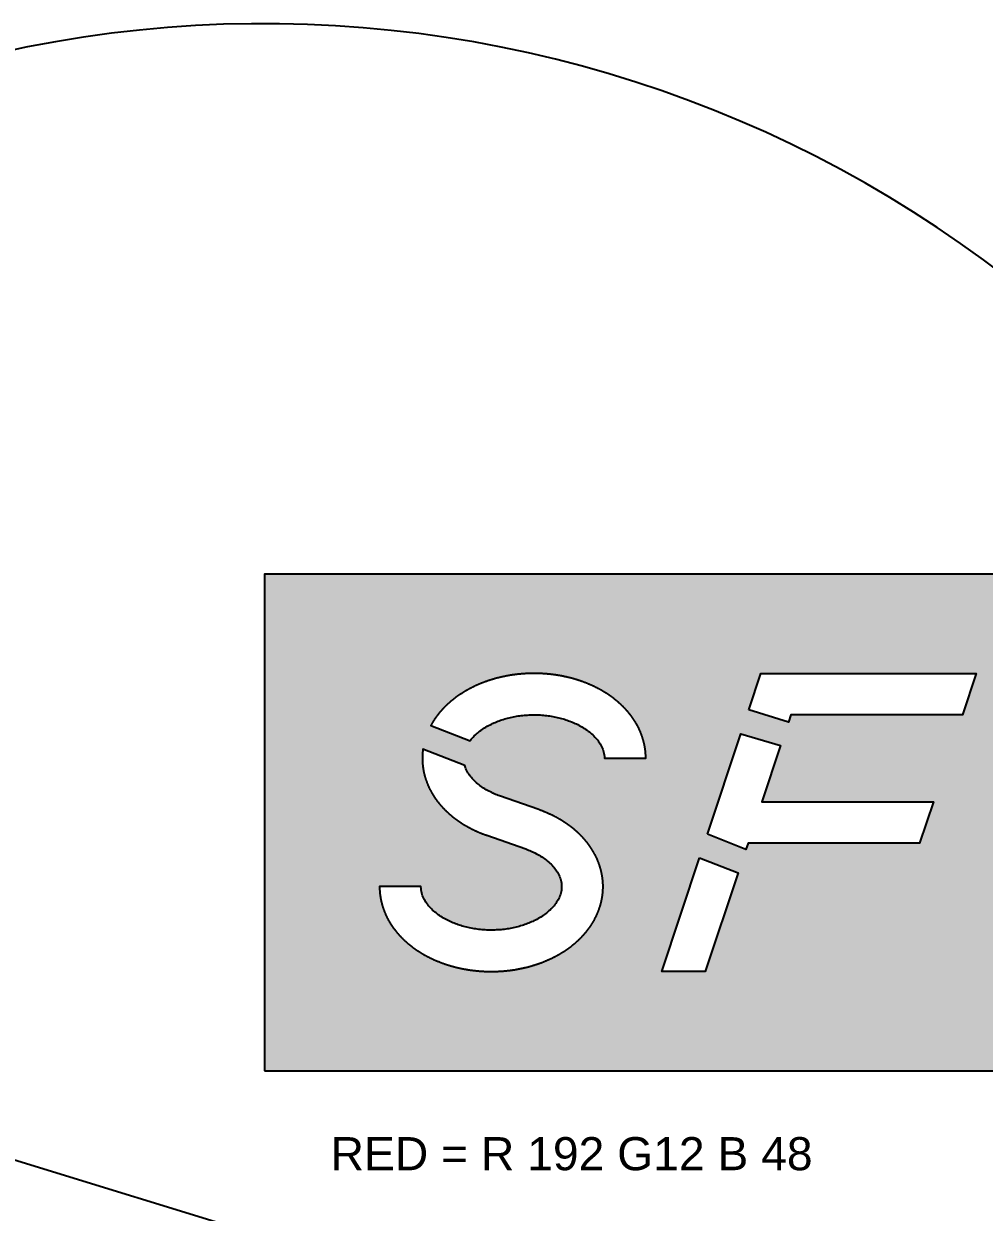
# Model space of a CAD drawing. Extents: x -732 to 2500, y -1000 to 1032.
# Drawn here: x -145 to 435, y 315 to 1032 of the extents above; entities that cross this region are included whole.
import ezdxf

# ---------------------------------------------------------------- set-up
doc = ezdxf.new("R2010")
doc.units = 0
doc.header["$MEASUREMENT"] = 0
doc.layers.add('Text 5', color=242, linetype='Continuous')
doc.layers.add('Text 5 Guide', color=254, linetype='Continuous')
doc.styles.get("Standard").update_dxf_attribs({"font": 'arial.ttf'})

msp = doc.modelspace()

# ---------------------------------------------------------------- hatches: boundary and pattern name
at = {"layer": 'Text 5'}
h = msp.add_hatch(color=256, dxfattribs=at)
h.dxf.hatch_style = 1
h.paths.add_polyline_path([(700, 700), (0, 700), (0, 400), (700, 400)])
h.paths.add_polyline_path([(621.67, 615), (559.84, 615), (535.92, 543.24), (512.02, 550.58), (533.49, 615), (471.67, 615), (480, 640), (630, 640)], flags=16)
h.paths.add_polyline_path([(531.18, 529.01), (508.18, 460), (481.82, 460), (507.27, 536.35)], flags=16)
h.paths.add_polyline_path([(421.67, 615), (318.02, 615), (316.56, 610.62), (292.65, 617.96), (300, 640), (430, 640)], flags=16)
h.paths.add_polyline_path([(404.17, 562.5), (395.83, 537.5), (292.19, 537.5), (290.94, 533.76), (267.64, 542.91), (287.85, 603.56), (311.81, 596.38), (300.52, 562.5)], flags=16)
h.paths.add_polyline_path([(286.2, 519.54), (266.35, 460), (240, 460), (262.89, 528.66)], flags=16)
h.paths.add_polyline_path([(205.44, 588.75), (205.37, 590.02), (205.27, 590.89), (205.11, 591.77), (204.92, 592.62), (204.68, 593.43), (204.4, 594.24), (204.07, 595.06), (203.69, 595.89), (203.28, 596.68), (202.85, 597.42), (202.38, 598.17), (201.87, 598.92), (201.34, 599.63), (200.82, 600.29), (200.25, 600.94), (199.66, 601.6), (199.03, 602.25), (198.36, 602.89), (197.66, 603.53), (196.98, 604.12), (196.32, 604.65), (195.64, 605.18), (194.93, 605.7), (194.2, 606.22), (193.45, 606.72), (192.67, 607.21), (191.87, 607.7), (191.05, 608.17), (190.2, 608.63), (189.34, 609.08), (188.52, 609.48), (187.77, 609.84), (187, 610.18), (186.22, 610.52), (185.43, 610.84), (184.62, 611.16), (183.81, 611.46), (182.98, 611.75), (182.14, 612.04), (181.29, 612.31), (180.43, 612.56), (179.56, 612.81), (178.68, 613.04), (177.79, 613.26), (176.89, 613.47), (175.99, 613.67), (175.07, 613.85), (174.16, 614.02), (173.23, 614.18), (172.3, 614.32), (171.37, 614.45), (170.43, 614.57), (169.48, 614.67), (168.53, 614.76), (167.58, 614.83), (166.63, 614.9), (165.67, 614.94), (164.71, 614.98), (163.76, 615), (162.8, 615), (161.84, 614.99), (160.88, 614.97), (159.92, 614.93), (158.97, 614.88), (158.01, 614.82), (157.06, 614.74), (156.12, 614.65), (155.17, 614.54), (154.23, 614.42), (153.3, 614.29), (152.37, 614.14), (151.45, 613.98), (150.53, 613.81), (149.62, 613.62), (148.72, 613.42), (147.82, 613.21), (146.94, 612.99), (146.06, 612.75), (145.19, 612.5), (144.33, 612.24), (143.49, 611.97), (142.65, 611.68), (141.82, 611.39), (141.01, 611.08), (140.21, 610.76), (139.42, 610.44), (138.64, 610.1), (137.88, 609.75), (137.13, 609.39), (136.32, 608.99), (135.45, 608.54), (134.61, 608.07), (133.79, 607.6), (133, 607.11), (132.23, 606.62), (131.48, 606.11), (130.75, 605.59), (130.05, 605.07), (129.37, 604.54), (128.72, 604), (128.1, 603.46), (127.45, 602.87), (126.78, 602.22), (126.15, 601.57), (125.56, 600.92), (125, 600.26), (124.48, 599.61), (124.22, 599.26), (100.55, 608.56), (101.28, 609.84), (102.02, 611.06), (102.79, 612.25), (103.6, 613.42), (104.45, 614.58), (105.33, 615.7), (106.24, 616.81), (107.19, 617.89), (108.17, 618.94), (109.18, 619.98), (110.22, 620.99), (111.29, 621.97), (112.39, 622.93), (113.51, 623.87), (114.66, 624.78), (115.84, 625.66), (117.04, 626.52), (118.26, 627.36), (119.51, 628.16), (120.78, 628.95), (122.07, 629.7), (123.38, 630.43), (124.72, 631.14), (126.07, 631.82), (127.44, 632.47), (128.83, 633.1), (130.23, 633.7), (131.65, 634.27), (133.09, 634.82), (134.54, 635.33), (136.01, 635.83), (137.49, 636.29), (138.98, 636.73), (140.48, 637.14), (142, 637.52), (143.53, 637.88), (145.06, 638.21), (146.6, 638.51), (148.16, 638.79), (149.71, 639.03), (151.28, 639.25), (152.85, 639.44), (154.43, 639.6), (156.01, 639.74), (157.59, 639.85), (159.18, 639.93), (160.76, 639.98), (162.35, 640), (163.94, 640), (165.53, 639.97), (167.12, 639.91), (168.71, 639.82), (170.29, 639.7), (171.87, 639.56), (173.44, 639.39), (175.01, 639.19), (176.57, 638.96), (178.13, 638.71), (179.68, 638.43), (181.22, 638.12), (182.75, 637.78), (184.28, 637.42), (185.79, 637.02), (187.29, 636.6), (188.78, 636.16), (190.25, 635.69), (191.72, 635.19), (193.16, 634.66), (194.6, 634.1), (196.01, 633.52), (197.41, 632.92), (198.8, 632.28), (200.16, 631.62), (201.51, 630.94), (202.84, 630.22), (204.14, 629.49), (205.43, 628.72), (206.69, 627.93), (207.93, 627.12), (209.15, 626.27), (210.34, 625.41), (211.51, 624.51), (212.65, 623.6), (213.77, 622.65), (214.86, 621.69), (215.92, 620.7), (216.95, 619.68), (217.95, 618.64), (218.92, 617.57), (219.86, 616.49), (220.76, 615.38), (221.64, 614.24), (222.47, 613.09), (223.27, 611.91), (224.03, 610.71), (224.76, 609.49), (225.45, 608.25), (226.09, 606.99), (226.7, 605.71), (227.26, 604.41), (227.78, 603.1), (228.25, 601.77), (228.68, 600.43), (229.07, 599.07), (229.41, 597.71), (229.7, 596.33), (229.94, 594.94), (230.13, 593.55), (230.28, 592.15), (230.37, 590.74), (230.44, 588.75)], flags=16)
h.paths.add_polyline_path([(94.56, 511.25), (94.63, 509.98), (94.73, 509.11), (94.89, 508.23), (95.08, 507.38), (95.32, 506.57), (95.6, 505.76), (95.93, 504.94), (96.31, 504.11), (96.72, 503.32), (97.15, 502.58), (97.62, 501.83), (98.13, 501.08), (98.66, 500.37), (99.18, 499.71), (99.75, 499.06), (100.34, 498.4), (100.97, 497.75), (101.64, 497.11), (102.34, 496.47), (103.02, 495.88), (103.68, 495.35), (104.36, 494.82), (105.07, 494.3), (105.8, 493.78), (106.55, 493.28), (107.33, 492.79), (108.13, 492.3), (108.95, 491.83), (109.8, 491.37), (110.66, 490.92), (111.48, 490.52), (112.23, 490.16), (113, 489.82), (113.78, 489.48), (114.57, 489.16), (115.38, 488.84), (116.19, 488.54), (117.02, 488.25), (117.86, 487.96), (118.71, 487.69), (119.57, 487.44), (120.44, 487.19), (121.32, 486.96), (122.21, 486.74), (123.11, 486.53), (124.01, 486.33), (124.93, 486.15), (125.84, 485.98), (126.77, 485.82), (127.7, 485.68), (128.63, 485.55), (129.57, 485.43), (130.52, 485.33), (131.47, 485.24), (132.42, 485.17), (133.37, 485.1), (134.33, 485.06), (135.29, 485.02), (136.24, 485), (137.2, 485), (138.16, 485.01), (139.12, 485.03), (140.08, 485.07), (141.03, 485.12), (141.99, 485.18), (142.94, 485.26), (143.88, 485.35), (144.83, 485.46), (145.77, 485.58), (146.7, 485.71), (147.63, 485.86), (148.55, 486.02), (149.47, 486.19), (150.38, 486.38), (151.28, 486.58), (152.18, 486.79), (153.06, 487.01), (153.94, 487.25), (154.81, 487.5), (155.67, 487.76), (156.51, 488.03), (157.35, 488.32), (158.18, 488.61), (158.99, 488.92), (159.79, 489.24), (160.58, 489.56), (161.36, 489.9), (162.12, 490.25), (162.87, 490.61), (163.68, 491.01), (164.55, 491.46), (165.39, 491.93), (166.21, 492.4), (167, 492.89), (167.77, 493.38), (168.52, 493.89), (169.25, 494.41), (169.95, 494.93), (170.63, 495.46), (171.28, 496), (171.9, 496.54), (172.55, 497.13), (173.22, 497.78), (173.85, 498.43), (174.44, 499.08), (175, 499.74), (175.52, 500.39), (176.05, 501.1), (176.56, 501.85), (177.03, 502.6), (177.46, 503.35), (177.84, 504.09), (178.21, 504.87), (178.54, 505.69), (178.83, 506.5), (179.06, 507.31), (179.27, 508.16), (179.43, 509.04), (179.53, 509.92), (179.58, 510.79), (179.58, 511.66), (179.53, 512.54), (179.43, 513.41), (179.28, 514.3), (179.08, 515.14), (178.84, 515.95), (178.56, 516.76), (178.23, 517.58), (177.84, 518.41), (177.43, 519.2), (177, 519.95), (176.53, 520.7), (176.02, 521.45), (175.49, 522.15), (174.96, 522.81), (174.4, 523.47), (173.8, 524.12), (173.17, 524.77), (172.5, 525.41), (171.8, 526.05), (171.12, 526.64), (170.46, 527.17), (169.78, 527.7), (169.07, 528.22), (168.34, 528.74), (167.58, 529.24), (166.81, 529.74), (166, 530.22), (165.18, 530.69), (164.33, 531.15), (163.47, 531.6), (162.65, 532), (161.9, 532.36), (161.13, 532.7), (160.35, 533.04), (159.56, 533.36), (158.75, 533.67), (157.89, 533.99), (133.64, 542.49), (132.25, 543), (130.82, 543.56), (129.41, 544.15), (128.01, 544.77), (126.64, 545.41), (125.28, 546.07), (123.94, 546.77), (122.61, 547.49), (121.31, 548.23), (120.04, 549.01), (118.78, 549.8), (117.54, 550.63), (116.33, 551.48), (115.15, 552.35), (113.99, 553.25), (112.85, 554.18), (111.74, 555.13), (110.66, 556.1), (109.61, 557.1), (108.59, 558.12), (107.6, 559.17), (106.63, 560.24), (105.71, 561.34), (104.81, 562.45), (103.95, 563.59), (103.12, 564.76), (102.34, 565.94), (101.58, 567.15), (100.87, 568.37), (100.19, 569.62), (99.56, 570.88), (98.97, 572.17), (98.42, 573.47), (97.91, 574.79), (97.45, 576.12), (97.03, 577.47), (96.66, 578.83), (96.34, 580.2), (96.06, 581.58), (95.83, 582.97), (95.65, 584.36), (95.52, 585.76), (95.44, 587.17), (95.41, 588.57), (95.43, 589.98), (95.5, 591.39), (95.62, 592.79), (95.8, 594.31), (121.04, 584.39), (121.44, 583.24), (121.77, 582.42), (122.16, 581.59), (122.57, 580.8), (123, 580.05), (123.47, 579.3), (123.98, 578.55), (124.51, 577.85), (125.04, 577.19), (125.6, 576.53), (126.2, 575.88), (126.83, 575.23), (127.5, 574.59), (128.2, 573.95), (128.88, 573.36), (129.54, 572.83), (130.22, 572.3), (130.93, 571.78), (131.66, 571.26), (132.42, 570.76), (133.19, 570.26), (134, 569.78), (134.82, 569.31), (135.67, 568.85), (136.53, 568.4), (137.35, 568), (138.1, 567.64), (138.87, 567.3), (139.65, 566.96), (140.44, 566.64), (141.25, 566.33), (142.11, 566.01), (166.36, 557.51), (167.75, 557), (169.18, 556.44), (170.59, 555.85), (171.99, 555.23), (173.36, 554.59), (174.72, 553.93), (176.06, 553.23), (177.39, 552.51), (178.69, 551.77), (179.96, 550.99), (181.22, 550.2), (182.46, 549.37), (183.67, 548.52), (184.85, 547.65), (186.01, 546.75), (187.15, 545.82), (188.26, 544.87), (189.34, 543.9), (190.39, 542.9), (191.41, 541.88), (192.4, 540.83), (193.37, 539.76), (194.29, 538.66), (195.19, 537.55), (196.05, 536.41), (196.88, 535.24), (197.66, 534.06), (198.42, 532.85), (199.13, 531.63), (199.81, 530.38), (200.44, 529.12), (201.03, 527.83), (201.58, 526.53), (202.09, 525.21), (202.55, 523.88), (202.97, 522.53), (203.34, 521.17), (203.66, 519.8), (203.94, 518.42), (204.17, 517.03), (204.35, 515.64), (204.48, 514.24), (204.56, 512.83), (204.59, 511.43), (204.57, 510.02), (204.5, 508.61), (204.38, 507.21), (204.22, 505.81), (204, 504.42), (203.74, 503.04), (203.42, 501.67), (203.06, 500.3), (202.66, 498.95), (202.21, 497.62), (201.71, 496.3), (201.17, 494.99), (200.59, 493.7), (199.97, 492.43), (199.3, 491.18), (198.6, 489.95), (197.86, 488.74), (197.08, 487.55), (196.26, 486.38), (195.41, 485.24), (194.52, 484.11), (193.6, 483.01), (192.65, 481.93), (191.66, 480.88), (190.65, 479.85), (189.6, 478.85), (188.53, 477.87), (187.43, 476.91), (186.3, 475.98), (185.15, 475.07), (183.97, 474.19), (182.76, 473.34), (181.53, 472.51), (180.28, 471.7), (179.01, 470.93), (177.71, 470.17), (176.4, 469.45), (175.06, 468.75), (173.7, 468.07), (172.33, 467.42), (170.94, 466.8), (169.53, 466.21), (168.11, 465.64), (166.67, 465.1), (165.21, 464.58), (163.74, 464.09), (162.26, 463.63), (160.77, 463.2), (159.26, 462.79), (157.75, 462.41), (156.22, 462.06), (154.68, 461.74), (153.14, 461.44), (151.59, 461.17), (150.03, 460.93), (148.46, 460.72), (146.89, 460.53), (145.31, 460.37), (143.73, 460.24), (142.15, 460.14), (140.56, 460.06), (138.97, 460.02), (137.38, 460), (135.79, 460.01), (134.2, 460.04), (132.62, 460.11), (131.03, 460.2), (129.45, 460.32), (127.87, 460.47), (126.3, 460.64), (124.73, 460.85), (123.17, 461.08), (121.61, 461.34), (120.06, 461.62), (118.52, 461.94), (116.99, 462.28), (115.47, 462.65), (113.96, 463.04), (112.46, 463.47), (110.98, 463.92), (109.5, 464.4), (108.04, 464.9), (106.6, 465.43), (105.17, 465.99), (103.75, 466.58), (102.35, 467.19), (100.97, 467.82), (99.61, 468.49), (98.27, 469.18), (96.95, 469.9), (95.64, 470.64), (94.36, 471.41), (93.1, 472.2), (91.86, 473.02), (90.65, 473.87), (89.46, 474.74), (88.3, 475.64), (87.16, 476.56), (86.05, 477.51), (84.96, 478.48), (83.91, 479.47), (82.88, 480.49), (81.88, 481.54), (80.92, 482.61), (79.99, 483.7), (79.09, 484.81), (78.22, 485.95), (77.39, 487.11), (76.6, 488.29), (75.84, 489.49), (75.12, 490.72), (74.44, 491.96), (73.8, 493.23), (73.21, 494.51), (72.65, 495.81), (72.14, 497.12), (71.67, 498.45), (71.25, 499.8), (70.87, 501.15), (70.54, 502.52), (70.26, 503.9), (70.03, 505.29), (69.84, 506.69), (69.7, 508.09), (69.62, 509.49), (69.57, 511.25)], flags=16)

# ---------------------------------------------------------------- linework, layer by layer
for points in [[(0, 400), (700, 400), (700, 700), (0, 700)], [(207.41, 627.46), (207.21, 627.59), (207, 627.73), (206.79, 627.86), (206.58, 628), (206.37, 628.13), (206.16, 628.26), (205.95, 628.39), (205.74, 628.52), (205.53, 628.65), (205.32, 628.78), (205.1, 628.91), (204.89, 629.04), (204.68, 629.17), (204.46, 629.29), (204.25, 629.42), (204.03, 629.55), (203.81, 629.67), (203.6, 629.79), (203.38, 629.92), (203.16, 630.04), (202.94, 630.16), (202.72, 630.28), (202.5, 630.4), (202.28, 630.52), (202.06, 630.64), (201.84, 630.76), (201.62, 630.88), (201.39, 630.99), (201.17, 631.11), (200.95, 631.22), (200.72, 631.34), (200.5, 631.45), (200.27, 631.56), (200.05, 631.68), (199.82, 631.79), (199.59, 631.9), (199.36, 632.01), (199.14, 632.12), (198.91, 632.23), (198.68, 632.33), (198.45, 632.44), (198.22, 632.55), (197.99, 632.65), (197.76, 632.76), (197.53, 632.86), (197.29, 632.97), (197.06, 633.07), (196.83, 633.17), (196.6, 633.27), (196.36, 633.37), (196.13, 633.47), (195.89, 633.57), (195.66, 633.67), (195.42, 633.77), (195.19, 633.86), (194.95, 633.96), (194.71, 634.05), (194.47, 634.15), (194.24, 634.24), (194, 634.34), (193.76, 634.43), (193.52, 634.52), (193.28, 634.61), (193.04, 634.7), (192.8, 634.79), (192.56, 634.88), (192.32, 634.97), (192.08, 635.05), (191.83, 635.14), (191.59, 635.23), (191.35, 635.31), (191.11, 635.39), (190.86, 635.48), (190.62, 635.56), (190.37, 635.64), (190.13, 635.72), (189.88, 635.8), (189.64, 635.88), (189.39, 635.96), (189.15, 636.04), (188.9, 636.12), (188.65, 636.19), (188.4, 636.27), (188.16, 636.34), (187.91, 636.42), (187.66, 636.49), (187.41, 636.57), (187.16, 636.64), (186.91, 636.71), (186.66, 636.78), (186.41, 636.85), (186.16, 636.92), (185.91, 636.99), (185.66, 637.05), (185.41, 637.12), (185.16, 637.19), (184.91, 637.25), (184.65, 637.32), (184.4, 637.38), (184.15, 637.44), (183.9, 637.51), (183.64, 637.57), (183.39, 637.63), (183.13, 637.69), (182.88, 637.75), (182.63, 637.81), (182.37, 637.86), (182.12, 637.92), (181.86, 637.98), (181.6, 638.03), (181.35, 638.09), (181.09, 638.14), (180.84, 638.19), (180.58, 638.25), (180.32, 638.3), (180.07, 638.35), (179.81, 638.4), (179.55, 638.45), (179.29, 638.5), (179.04, 638.54), (178.78, 638.59), (178.52, 638.64), (178.26, 638.68), (178, 638.73), (177.74, 638.77), (177.48, 638.81), (177.22, 638.86), (176.96, 638.9), (176.7, 638.94), (176.44, 638.98), (176.18, 639.02), (175.92, 639.06), (175.66, 639.09), (175.4, 639.13), (175.14, 639.17), (174.88, 639.2), (174.62, 639.24), (174.36, 639.27), (174.1, 639.3), (173.83, 639.34), (173.57, 639.37), (173.31, 639.4), (173.05, 639.43), (172.79, 639.46), (172.52, 639.49), (172.26, 639.52), (172, 639.54), (171.74, 639.57), (171.47, 639.59), (171.21, 639.62), (170.95, 639.64), (170.68, 639.67), (170.42, 639.69), (170.16, 639.71), (169.89, 639.73), (169.63, 639.75), (169.36, 639.77), (169.1, 639.79), (168.84, 639.81), (168.57, 639.82), (168.31, 639.84), (168.04, 639.85), (167.78, 639.87), (167.52, 639.88), (167.25, 639.9), (166.99, 639.91), (166.72, 639.92), (166.46, 639.93), (166.19, 639.94), (165.93, 639.95), (165.66, 639.96), (165.4, 639.97), (165.13, 639.97), (164.87, 639.98), (164.61, 639.98), (164.34, 639.99), (164.08, 639.99), (163.81, 640), (163.55, 640), (163.28, 640), (163.02, 640), (162.75, 640), (162.49, 640), (162.22, 640), (161.96, 639.99), (161.69, 639.99), (161.43, 639.99), (161.16, 639.98), (160.9, 639.98), (160.63, 639.97), (160.37, 639.96), (160.1, 639.96), (159.84, 639.95), (159.57, 639.94), (159.31, 639.93), (159.04, 639.92), (158.78, 639.9), (158.52, 639.89), (158.25, 639.88), (157.99, 639.87), (157.72, 639.85), (157.46, 639.83), (157.19, 639.82), (156.93, 639.8), (156.67, 639.78), (156.4, 639.76), (156.14, 639.75), (155.88, 639.73), (155.61, 639.7), (155.35, 639.68), (155.09, 639.66), (154.82, 639.64), (154.56, 639.61), (154.3, 639.59), (154.03, 639.56), (153.77, 639.54), (153.51, 639.51), (153.24, 639.48), (152.98, 639.45), (152.72, 639.42), (152.46, 639.39), (152.2, 639.36), (151.93, 639.33), (151.67, 639.3), (151.41, 639.26), (151.15, 639.23), (150.89, 639.19), (150.63, 639.16), (150.37, 639.12), (150.11, 639.09), (149.85, 639.05), (149.58, 639.01), (149.32, 638.97), (149.06, 638.93), (148.8, 638.89), (148.55, 638.85), (148.29, 638.8), (148.03, 638.76), (147.77, 638.72), (147.51, 638.67), (147.25, 638.63), (146.99, 638.58), (146.73, 638.53), (146.48, 638.48), (146.22, 638.44), (145.96, 638.39), (145.7, 638.34), (145.45, 638.28), (145.19, 638.23), (144.93, 638.18), (144.68, 638.13), (144.42, 638.07), (144.17, 638.02), (143.91, 637.96), (143.65, 637.91), (143.4, 637.85), (143.14, 637.79), (142.89, 637.73), (142.64, 637.67), (142.38, 637.61), (142.13, 637.55), (141.87, 637.49), (141.62, 637.43), (141.37, 637.36), (141.12, 637.3), (140.86, 637.24), (140.61, 637.17), (140.36, 637.1), (140.11, 637.04), (139.86, 636.97), (139.61, 636.9), (139.36, 636.83), (139.11, 636.76), (138.86, 636.69), (138.61, 636.62), (138.36, 636.55), (138.11, 636.47), (137.86, 636.4), (137.61, 636.33), (137.37, 636.25), (137.12, 636.17), (136.87, 636.1), (136.63, 636.02), (136.38, 635.94), (136.13, 635.86), (135.89, 635.78), (135.64, 635.7), (135.4, 635.62), (135.15, 635.54), (134.91, 635.46), (134.67, 635.37), (134.42, 635.29), (134.18, 635.2), (133.94, 635.12), (133.7, 635.03), (133.46, 634.94), (133.21, 634.86), (132.97, 634.77), (132.73, 634.68), (132.49, 634.59), (132.25, 634.5), (132.01, 634.41), (131.78, 634.31), (131.54, 634.22), (131.3, 634.13), (131.06, 634.03), (130.83, 633.94), (130.59, 633.84), (130.35, 633.74), (130.12, 633.64), (129.88, 633.55), (129.65, 633.45), (129.41, 633.35), (129.18, 633.25), (128.95, 633.15), (128.71, 633.04), (128.48, 632.94), (128.25, 632.84), (128.02, 632.73), (127.79, 632.63), (127.56, 632.52), (127.33, 632.41), (127.1, 632.31), (126.87, 632.2), (126.64, 632.09), (126.41, 631.98), (126.18, 631.87), (125.96, 631.76), (125.73, 631.65), (125.51, 631.54), (125.28, 631.42), (125.06, 631.31), (124.83, 631.19), (124.61, 631.08), (124.38, 630.96), (124.16, 630.85), (123.94, 630.73), (123.72, 630.61), (123.5, 630.49), (123.28, 630.37), (123.06, 630.25), (122.84, 630.13), (122.62, 630.01), (122.4, 629.89), (122.18, 629.76), (121.97, 629.64), (121.75, 629.51), (121.53, 629.39), (121.32, 629.26), (121.1, 629.14), (120.89, 629.01), (120.68, 628.88), (120.46, 628.75), (120.25, 628.62), (120.04, 628.49), (119.83, 628.36), (119.62, 628.23), (119.41, 628.1), (119.2, 627.96), (118.99, 627.83), (118.78, 627.69), (118.57, 627.56), (118.37, 627.42), (118.16, 627.28), (117.96, 627.15), (117.75, 627.01), (117.55, 626.87), (117.34, 626.73), (117.14, 626.59), (116.94, 626.45), (116.74, 626.31), (116.54, 626.16), (116.34, 626.02), (116.14, 625.88), (115.94, 625.73), (115.74, 625.59), (115.54, 625.44), (115.35, 625.29), (115.15, 625.15), (114.96, 625), (114.76, 624.85), (114.57, 624.7), (114.37, 624.55), (114.18, 624.4), (113.99, 624.25), (113.8, 624.09), (113.61, 623.94), (113.42, 623.79), (113.23, 623.63), (113.04, 623.48), (112.86, 623.32), (112.67, 623.17), (112.48, 623.01), (112.3, 622.85), (112.11, 622.69), (111.93, 622.53), (111.75, 622.37), (111.57, 622.21), (111.38, 622.05), (111.2, 621.89), (111.02, 621.73), (110.84, 621.56), (110.67, 621.4), (110.49, 621.23), (110.31, 621.07), (110.14, 620.9), (109.96, 620.73), (109.79, 620.57), (109.61, 620.4), (109.44, 620.23), (109.27, 620.06), (109.1, 619.89), (108.93, 619.72), (108.76, 619.55), (108.59, 619.38), (108.43, 619.2), (108.26, 619.03), (108.09, 618.86), (107.93, 618.68), (107.76, 618.51), (107.6, 618.33), (107.44, 618.15), (107.28, 617.97), (107.12, 617.8), (106.96, 617.62), (106.8, 617.44), (106.64, 617.26), (106.48, 617.08), (106.33, 616.9), (106.17, 616.71), (106.02, 616.53), (105.86, 616.35), (105.71, 616.16), (105.56, 615.98), (105.41, 615.79), (105.26, 615.61), (105.11, 615.42), (104.96, 615.23), (104.82, 615.05), (104.67, 614.86), (104.53, 614.67), (104.38, 614.48), (104.24, 614.29), (104.1, 614.1), (103.96, 613.91), (103.82, 613.71), (103.68, 613.52), (103.54, 613.33), (103.4, 613.13), (103.27, 612.94), (103.13, 612.74), (103, 612.55), (102.86, 612.35), (102.73, 612.15), (102.6, 611.95), (102.47, 611.76), (102.34, 611.56), (102.21, 611.36), (102.09, 611.16), (101.96, 610.96), (101.84, 610.76), (101.71, 610.55), (101.59, 610.35), (101.47, 610.15), (101.35, 609.95), (101.23, 609.74), (101.11, 609.54), (100.99, 609.33), (100.87, 609.13), (100.76, 608.92), (100.65, 608.71), (100.56, 608.55), (124.22, 599.26), (124.48, 599.61), (125, 600.26), (125.56, 600.92), (126.15, 601.57), (126.78, 602.22), (127.45, 602.87), (128.1, 603.46), (128.72, 604), (129.37, 604.54), (130.05, 605.07), (130.75, 605.59), (131.48, 606.11), (132.23, 606.62), (133, 607.11), (133.79, 607.6), (134.61, 608.07), (135.45, 608.54), (136.32, 608.99), (137.13, 609.39), (137.88, 609.75), (138.64, 610.1), (139.42, 610.44), (140.21, 610.76), (141.01, 611.08), (141.82, 611.39), (142.65, 611.68), (143.49, 611.97), (144.33, 612.24), (145.19, 612.5), (146.06, 612.75), (146.94, 612.99), (147.82, 613.21), (148.72, 613.42), (149.62, 613.62), (150.53, 613.81), (151.45, 613.98), (152.37, 614.14), (153.3, 614.29), (154.23, 614.42), (155.17, 614.54), (156.12, 614.65), (157.06, 614.74), (158.01, 614.82), (158.97, 614.88), (159.92, 614.93), (160.88, 614.97), (161.84, 614.99), (162.8, 615), (163.76, 615), (164.71, 614.98), (165.67, 614.94), (166.63, 614.9), (167.58, 614.83), (168.53, 614.76), (169.48, 614.67), (170.43, 614.57), (171.37, 614.45), (172.3, 614.32), (173.23, 614.18), (174.16, 614.02), (175.07, 613.85), (175.99, 613.67), (176.89, 613.47), (177.79, 613.26), (178.68, 613.04), (179.56, 612.81), (180.43, 612.56), (181.29, 612.31), (182.14, 612.04), (182.98, 611.75), (183.81, 611.46), (184.62, 611.16), (185.43, 610.84), (186.22, 610.52), (187, 610.18), (187.77, 609.84), (188.52, 609.48), (189.34, 609.08), (190.2, 608.63), (191.05, 608.17), (191.87, 607.7), (192.67, 607.21), (193.45, 606.72), (194.2, 606.22), (194.93, 605.7), (195.64, 605.18), (196.32, 604.65), (196.98, 604.12), (197.66, 603.53), (198.36, 602.89), (199.03, 602.25), (199.66, 601.6), (200.25, 600.94), (200.82, 600.29), (201.34, 599.63), (201.87, 598.92), (202.38, 598.17), (202.85, 597.42), (203.28, 596.68), (203.69, 595.89), (204.07, 595.06), (204.4, 594.24), (204.68, 593.43), (204.92, 592.62), (205.11, 591.77), (205.27, 590.89), (205.37, 590.02), (205.44, 588.75), (230.42, 588.75), (230.42, 588.98), (230.41, 589.22), (230.41, 589.45), (230.41, 589.69), (230.4, 589.92), (230.39, 590.16), (230.38, 590.39), (230.37, 590.63), (230.36, 590.86), (230.35, 591.09), (230.33, 591.33), (230.32, 591.56), (230.3, 591.8), (230.28, 592.03), (230.26, 592.26), (230.24, 592.5), (230.22, 592.73), (230.19, 592.96), (230.17, 593.2), (230.14, 593.43), (230.11, 593.66), (230.08, 593.9), (230.05, 594.13), (230.02, 594.36), (229.99, 594.59), (229.95, 594.82), (229.91, 595.06), (229.88, 595.29), (229.84, 595.52), (229.8, 595.75), (229.76, 595.98), (229.71, 596.21), (229.67, 596.44), (229.62, 596.67), (229.58, 596.9), (229.53, 597.13), (229.48, 597.36), (229.43, 597.59), (229.37, 597.82), (229.32, 598.05), (229.27, 598.28), (229.21, 598.5), (229.15, 598.73), (229.09, 598.96), (229.03, 599.19), (228.97, 599.41), (228.91, 599.64), (228.84, 599.86), (228.78, 600.09), (228.71, 600.32), (228.64, 600.54), (228.58, 600.77), (228.5, 600.99), (228.43, 601.21), (228.36, 601.44), (228.29, 601.66), (228.21, 601.88), (228.13, 602.1), (228.06, 602.33), (227.98, 602.55), (227.9, 602.77), (227.81, 602.99), (227.73, 603.21), (227.65, 603.43), (227.56, 603.65), (227.48, 603.87), (227.39, 604.08), (227.3, 604.3), (227.21, 604.52), (227.12, 604.74), (227.02, 604.95), (226.93, 605.17), (226.84, 605.38), (226.74, 605.6), (226.64, 605.81), (226.54, 606.03), (226.44, 606.24), (226.34, 606.45), (226.24, 606.67), (226.14, 606.88), (226.03, 607.09), (225.93, 607.3), (225.82, 607.51), (225.71, 607.72), (225.61, 607.93), (225.5, 608.14), (225.38, 608.35), (225.27, 608.56), (225.16, 608.76), (225.04, 608.97), (224.93, 609.18), (224.81, 609.38), (224.7, 609.59), (224.58, 609.79), (224.46, 610), (224.34, 610.2), (224.21, 610.4), (224.09, 610.61), (223.97, 610.81), (223.84, 611.01), (223.72, 611.21), (223.59, 611.41), (223.46, 611.61), (223.33, 611.81), (223.2, 612), (223.07, 612.2), (222.94, 612.4), (222.8, 612.6), (222.67, 612.79), (222.53, 612.99), (222.4, 613.18), (222.26, 613.37), (222.12, 613.57), (221.98, 613.76), (221.84, 613.95), (221.7, 614.14), (221.56, 614.34), (221.42, 614.53), (221.27, 614.71), (221.13, 614.9), (220.98, 615.09), (220.83, 615.28), (220.69, 615.47), (220.54, 615.65), (220.39, 615.84), (220.24, 616.02), (220.08, 616.21), (219.93, 616.39), (219.78, 616.58), (219.62, 616.76), (219.47, 616.94), (219.31, 617.12), (219.15, 617.3), (219, 617.48), (218.84, 617.66), (218.68, 617.84), (218.52, 618.02), (218.35, 618.2), (218.19, 618.37), (218.03, 618.55), (217.86, 618.72), (217.7, 618.9), (217.53, 619.07), (217.37, 619.25), (217.2, 619.42), (217.03, 619.59), (216.86, 619.76), (216.69, 619.93), (216.52, 620.1), (216.35, 620.27), (216.18, 620.44), (216, 620.61), (215.83, 620.78), (215.65, 620.94), (215.48, 621.11), (215.3, 621.27), (215.12, 621.44), (214.94, 621.6), (214.76, 621.77), (214.59, 621.93), (214.4, 622.09), (214.22, 622.25), (214.04, 622.41), (213.86, 622.57), (213.67, 622.73), (213.49, 622.89), (213.3, 623.05), (213.12, 623.2), (212.93, 623.36), (212.74, 623.52), (212.56, 623.67), (212.37, 623.83), (212.18, 623.98), (211.99, 624.13), (211.8, 624.28), (211.6, 624.44), (211.41, 624.59), (211.22, 624.74), (211.02, 624.89), (210.83, 625.04), (210.63, 625.18), (210.44, 625.33), (210.24, 625.48), (210.04, 625.62), (209.84, 625.77), (209.65, 625.91), (209.45, 626.06), (209.25, 626.2), (209.04, 626.34), (208.84, 626.48), (208.64, 626.62), (208.44, 626.77), (208.23, 626.9), (208.03, 627.04), (207.83, 627.18), (207.62, 627.32)], [(292.65, 617.96), (300, 640), (430, 640), (421.67, 615), (318.02, 615), (316.56, 610.62)], [(267.64, 542.91), (287.85, 603.56), (311.81, 596.38), (300.52, 562.5), (404.17, 562.5), (395.83, 537.5), (292.19, 537.5), (290.94, 533.76)], [(142.11, 566.01), (141.25, 566.33), (140.44, 566.64), (139.65, 566.96), (138.87, 567.3), (138.1, 567.64), (137.35, 568), (136.53, 568.4), (135.67, 568.85), (134.82, 569.31), (134, 569.78), (133.19, 570.26), (132.42, 570.76), (131.66, 571.26), (130.93, 571.78), (130.22, 572.3), (129.54, 572.83), (128.88, 573.36), (128.2, 573.95), (127.5, 574.59), (126.83, 575.23), (126.2, 575.88), (125.6, 576.53), (125.04, 577.19), (124.51, 577.85), (123.98, 578.55), (123.47, 579.3), (123, 580.05), (122.57, 580.8), (122.16, 581.59), (121.77, 582.42), (121.44, 583.24), (121.04, 584.39), (95.81, 594.3), (95.81, 594.3), (95.77, 594.07), (95.74, 593.84), (95.71, 593.6), (95.69, 593.37), (95.66, 593.14), (95.63, 592.91), (95.61, 592.67), (95.59, 592.44), (95.57, 592.21), (95.55, 591.97), (95.53, 591.74), (95.51, 591.5), (95.5, 591.27), (95.48, 591.04), (95.47, 590.8), (95.46, 590.57), (95.45, 590.33), (95.44, 590.1), (95.43, 589.86), (95.43, 589.63), (95.42, 589.4), (95.42, 589.16), (95.42, 588.93), (95.42, 588.69), (95.42, 588.46), (95.42, 588.22), (95.42, 587.99), (95.43, 587.75), (95.44, 587.52), (95.44, 587.28), (95.45, 587.05), (95.46, 586.82), (95.48, 586.58), (95.49, 586.35), (95.5, 586.11), (95.52, 585.88), (95.54, 585.65), (95.56, 585.41), (95.58, 585.18), (95.6, 584.95), (95.62, 584.71), (95.65, 584.48), (95.67, 584.25), (95.7, 584.01), (95.73, 583.78), (95.76, 583.55), (95.79, 583.31), (95.82, 583.08), (95.86, 582.85), (95.89, 582.62), (95.93, 582.39), (95.97, 582.15), (96.01, 581.92), (96.05, 581.69), (96.09, 581.46), (96.13, 581.23), (96.18, 581), (96.22, 580.77), (96.27, 580.54), (96.32, 580.31), (96.37, 580.08), (96.42, 579.85), (96.47, 579.62), (96.53, 579.4), (96.58, 579.17), (96.64, 578.94), (96.7, 578.71), (96.76, 578.48), (96.82, 578.26), (96.88, 578.03), (96.94, 577.8), (97.01, 577.58), (97.07, 577.35), (97.14, 577.13), (97.21, 576.9), (97.28, 576.68), (97.35, 576.46), (97.42, 576.23), (97.49, 576.01), (97.57, 575.79), (97.64, 575.56), (97.72, 575.34), (97.8, 575.12), (97.88, 574.9), (97.96, 574.68), (98.04, 574.46), (98.12, 574.24), (98.21, 574.02), (98.29, 573.8), (98.38, 573.58), (98.47, 573.36), (98.56, 573.14), (98.65, 572.93), (98.74, 572.71), (98.83, 572.49), (98.93, 572.28), (99.02, 572.06), (99.12, 571.85), (99.22, 571.63), (99.31, 571.42), (99.41, 571.2), (99.52, 570.99), (99.62, 570.78), (99.72, 570.57), (99.83, 570.36), (99.93, 570.15), (100.04, 569.93), (100.15, 569.72), (100.25, 569.52), (100.37, 569.31), (100.48, 569.1), (100.59, 568.89), (100.7, 568.68), (100.82, 568.48), (100.93, 568.27), (101.05, 568.07), (101.17, 567.86), (101.29, 567.66), (101.41, 567.45), (101.53, 567.25), (101.65, 567.05), (101.77, 566.84), (101.9, 566.64), (102.02, 566.44), (102.15, 566.24), (102.28, 566.04), (102.4, 565.84), (102.53, 565.64), (102.66, 565.45), (102.8, 565.25), (102.93, 565.05), (103.06, 564.86), (103.2, 564.66), (103.33, 564.47), (103.47, 564.27), (103.61, 564.08), (103.75, 563.88), (103.89, 563.69), (104.03, 563.5), (104.17, 563.31), (104.31, 563.12), (104.45, 562.93), (104.6, 562.74), (104.74, 562.55), (104.89, 562.36), (105.04, 562.17), (105.19, 561.99), (105.33, 561.8), (105.48, 561.61), (105.64, 561.43), (105.79, 561.25), (105.94, 561.06), (106.09, 560.88), (106.25, 560.7), (106.4, 560.51), (106.56, 560.33), (106.72, 560.15), (106.88, 559.97), (107.04, 559.79), (107.2, 559.62), (107.36, 559.44), (107.52, 559.26), (107.68, 559.08), (107.85, 558.91), (108.01, 558.73), (108.18, 558.56), (108.34, 558.38), (108.51, 558.21), (108.68, 558.04), (108.84, 557.87), (109.01, 557.7), (109.18, 557.52), (109.36, 557.35), (109.53, 557.19), (109.7, 557.02), (109.87, 556.85), (110.05, 556.68), (110.22, 556.52), (110.4, 556.35), (110.58, 556.18), (110.76, 556.02), (110.93, 555.86), (111.11, 555.69), (111.29, 555.53), (111.47, 555.37), (111.66, 555.21), (111.84, 555.05), (112.02, 554.89), (112.21, 554.73), (112.39, 554.57), (112.58, 554.41), (112.76, 554.26), (112.95, 554.1), (113.14, 553.94), (113.32, 553.79), (113.51, 553.64), (113.7, 553.48), (113.89, 553.33), (114.09, 553.18), (114.28, 553.03), (114.47, 552.88), (114.66, 552.73), (114.86, 552.58), (115.05, 552.43), (115.25, 552.28), (115.44, 552.13), (115.64, 551.99), (115.84, 551.84), (116.04, 551.7), (116.24, 551.55), (116.44, 551.41), (116.64, 551.26), (116.84, 551.12), (117.04, 550.98), (117.24, 550.84), (117.45, 550.7), (117.65, 550.56), (117.85, 550.42), (118.06, 550.28), (118.26, 550.15), (118.47, 550.01), (118.68, 549.87), (118.89, 549.74), (119.09, 549.61), (119.3, 549.47), (119.51, 549.34), (119.72, 549.21), (119.93, 549.07), (120.14, 548.94), (120.36, 548.81), (120.57, 548.68), (120.78, 548.56), (121, 548.43), (121.21, 548.3), (121.43, 548.17), (121.64, 548.05), (121.86, 547.92), (122.07, 547.8), (122.29, 547.68), (122.51, 547.55), (122.73, 547.43), (122.95, 547.31), (123.17, 547.19), (123.39, 547.07), (123.61, 546.95), (123.83, 546.83), (124.05, 546.71), (124.27, 546.6), (124.5, 546.48), (124.72, 546.36), (124.94, 546.25), (125.17, 546.13), (125.39, 546.02), (125.62, 545.91), (125.84, 545.8), (126.07, 545.68), (126.3, 545.57), (126.53, 545.46), (126.75, 545.36), (126.98, 545.25), (127.21, 545.14), (127.44, 545.03), (127.67, 544.93), (127.9, 544.82), (128.13, 544.72), (128.36, 544.61), (128.6, 544.51), (128.83, 544.41), (129.06, 544.3), (129.3, 544.2), (129.53, 544.1), (129.76, 544), (130, 543.9), (130.23, 543.81), (130.47, 543.71), (130.71, 543.61), (130.94, 543.52), (131.18, 543.42), (131.42, 543.33), (131.66, 543.23), (131.89, 543.14), (132.13, 543.05), (132.37, 542.96), (132.61, 542.87), (132.85, 542.78), (133.09, 542.69), (133.33, 542.6), (133.58, 542.51), (133.82, 542.43), (134.06, 542.34), (134.3, 542.25), (157.89, 533.99), (158.75, 533.67), (159.56, 533.36), (160.35, 533.04), (161.13, 532.7), (161.9, 532.36), (162.65, 532), (163.47, 531.6), (164.33, 531.15), (165.18, 530.69), (166, 530.22), (166.81, 529.74), (167.58, 529.24), (168.34, 528.74), (169.07, 528.22), (169.78, 527.7), (170.46, 527.17), (171.12, 526.64), (171.8, 526.05), (172.5, 525.41), (173.17, 524.77), (173.8, 524.12), (174.4, 523.47), (174.96, 522.81), (175.49, 522.15), (176.02, 521.45), (176.53, 520.7), (177, 519.95), (177.43, 519.2), (177.84, 518.41), (178.23, 517.58), (178.56, 516.76), (178.84, 515.95), (179.08, 515.14), (179.28, 514.3), (179.43, 513.41), (179.53, 512.54), (179.58, 511.66), (179.58, 510.79), (179.53, 509.92), (179.43, 509.04), (179.27, 508.16), (179.06, 507.31), (178.83, 506.5), (178.54, 505.69), (178.21, 504.87), (177.84, 504.09), (177.46, 503.35), (177.03, 502.6), (176.56, 501.85), (176.05, 501.1), (175.52, 500.39), (175, 499.74), (174.44, 499.08), (173.85, 498.43), (173.22, 497.78), (172.55, 497.13), (171.9, 496.54), (171.28, 496), (170.63, 495.46), (169.95, 494.93), (169.25, 494.41), (168.52, 493.89), (167.77, 493.38), (167, 492.89), (166.21, 492.4), (165.39, 491.93), (164.55, 491.46), (163.68, 491.01), (162.87, 490.61), (162.12, 490.25), (161.36, 489.9), (160.58, 489.56), (159.79, 489.24), (158.99, 488.92), (158.18, 488.61), (157.35, 488.32), (156.51, 488.03), (155.67, 487.76), (154.81, 487.5), (153.94, 487.25), (153.06, 487.01), (152.18, 486.79), (151.28, 486.58), (150.38, 486.38), (149.47, 486.19), (148.55, 486.02), (147.63, 485.86), (146.7, 485.71), (145.77, 485.58), (144.83, 485.46), (143.88, 485.35), (142.94, 485.26), (141.99, 485.18), (141.03, 485.12), (140.08, 485.07), (139.12, 485.03), (138.16, 485.01), (137.2, 485), (136.24, 485), (135.29, 485.02), (134.33, 485.06), (133.37, 485.1), (132.42, 485.17), (131.47, 485.24), (130.52, 485.33), (129.57, 485.43), (128.63, 485.55), (127.7, 485.68), (126.77, 485.82), (125.84, 485.98), (124.93, 486.15), (124.01, 486.33), (123.11, 486.53), (122.21, 486.74), (121.32, 486.96), (120.44, 487.19), (119.57, 487.44), (118.71, 487.69), (117.86, 487.96), (117.02, 488.25), (116.19, 488.54), (115.38, 488.84), (114.57, 489.16), (113.78, 489.48), (113, 489.82), (112.23, 490.16), (111.48, 490.52), (110.66, 490.92), (109.8, 491.37), (108.95, 491.83), (108.13, 492.3), (107.33, 492.79), (106.55, 493.28), (105.8, 493.78), (105.07, 494.3), (104.36, 494.82), (103.68, 495.35), (103.02, 495.88), (102.34, 496.47), (101.64, 497.11), (100.97, 497.75), (100.34, 498.4), (99.75, 499.06), (99.18, 499.71), (98.66, 500.37), (98.13, 501.08), (97.62, 501.83), (97.15, 502.58), (96.72, 503.32), (96.31, 504.11), (95.93, 504.94), (95.6, 505.76), (95.32, 506.57), (95.08, 507.38), (94.89, 508.23), (94.73, 509.11), (94.63, 509.98), (94.56, 511.25), (69.58, 511.25), (69.58, 511.02), (69.59, 510.78), (69.59, 510.55), (69.59, 510.31), (69.6, 510.08), (69.61, 509.84), (69.62, 509.61), (69.63, 509.37), (69.64, 509.14), (69.65, 508.91), (69.67, 508.67), (69.68, 508.44), (69.7, 508.2), (69.72, 507.97), (69.74, 507.74), (69.76, 507.5), (69.78, 507.27), (69.81, 507.04), (69.83, 506.8), (69.86, 506.57), (69.89, 506.34), (69.92, 506.1), (69.95, 505.87), (69.98, 505.64), (70.01, 505.41), (70.05, 505.18), (70.09, 504.94), (70.12, 504.71), (70.16, 504.48), (70.2, 504.25), (70.24, 504.02), (70.29, 503.79), (70.33, 503.56), (70.38, 503.33), (70.42, 503.1), (70.47, 502.87), (70.52, 502.64), (70.57, 502.41), (70.63, 502.18), (70.68, 501.95), (70.73, 501.72), (70.79, 501.5), (70.85, 501.27), (70.91, 501.04), (70.97, 500.81), (71.03, 500.59), (71.09, 500.36), (71.16, 500.14), (71.22, 499.91), (71.29, 499.68), (71.36, 499.46), (71.42, 499.23), (71.5, 499.01), (71.57, 498.79), (71.64, 498.56), (71.71, 498.34), (71.79, 498.12), (71.87, 497.9), (71.94, 497.67), (72.02, 497.45), (72.1, 497.23), (72.19, 497.01), (72.27, 496.79), (72.35, 496.57), (72.44, 496.35), (72.52, 496.13), (72.61, 495.92), (72.7, 495.7), (72.79, 495.48), (72.88, 495.26), (72.98, 495.05), (73.07, 494.83), (73.16, 494.62), (73.26, 494.4), (73.36, 494.19), (73.46, 493.97), (73.56, 493.76), (73.66, 493.55), (73.76, 493.33), (73.86, 493.12), (73.97, 492.91), (74.07, 492.7), (74.18, 492.49), (74.29, 492.28), (74.39, 492.07), (74.5, 491.86), (74.62, 491.65), (74.73, 491.44), (74.84, 491.24), (74.96, 491.03), (75.07, 490.82), (75.19, 490.62), (75.3, 490.41), (75.42, 490.21), (75.54, 490), (75.66, 489.8), (75.79, 489.6), (75.91, 489.39), (76.03, 489.19), (76.16, 488.99), (76.28, 488.79), (76.41, 488.59), (76.54, 488.39), (76.67, 488.19), (76.8, 488), (76.93, 487.8), (77.06, 487.6), (77.2, 487.4), (77.33, 487.21), (77.47, 487.01), (77.6, 486.82), (77.74, 486.63), (77.88, 486.43), (78.02, 486.24), (78.16, 486.05), (78.3, 485.86), (78.44, 485.66), (78.58, 485.47), (78.73, 485.29), (78.87, 485.1), (79.02, 484.91), (79.17, 484.72), (79.31, 484.53), (79.46, 484.35), (79.61, 484.16), (79.76, 483.98), (79.92, 483.79), (80.07, 483.61), (80.22, 483.42), (80.38, 483.24), (80.53, 483.06), (80.69, 482.88), (80.85, 482.7), (81, 482.52), (81.16, 482.34), (81.32, 482.16), (81.48, 481.98), (81.65, 481.8), (81.81, 481.63), (81.97, 481.45), (82.14, 481.28), (82.3, 481.1), (82.47, 480.93), (82.63, 480.75), (82.8, 480.58), (82.97, 480.41), (83.14, 480.24), (83.31, 480.07), (83.48, 479.9), (83.65, 479.73), (83.82, 479.56), (84, 479.39), (84.17, 479.22), (84.35, 479.06), (84.52, 478.89), (84.7, 478.73), (84.88, 478.56), (85.06, 478.4), (85.24, 478.23), (85.41, 478.07), (85.6, 477.91), (85.78, 477.75), (85.96, 477.59), (86.14, 477.43), (86.33, 477.27), (86.51, 477.11), (86.7, 476.95), (86.88, 476.8), (87.07, 476.64), (87.26, 476.48), (87.44, 476.33), (87.63, 476.17), (87.82, 476.02), (88.01, 475.87), (88.2, 475.72), (88.4, 475.56), (88.59, 475.41), (88.78, 475.26), (88.98, 475.11), (89.17, 474.96), (89.37, 474.82), (89.56, 474.67), (89.76, 474.52), (89.96, 474.38), (90.16, 474.23), (90.35, 474.09), (90.55, 473.94), (90.75, 473.8), (90.96, 473.66), (91.16, 473.52), (91.36, 473.38), (91.56, 473.23), (91.77, 473.1), (91.97, 472.96), (92.17, 472.82), (92.38, 472.68), (92.59, 472.54), (92.79, 472.41), (93, 472.27), (93.21, 472.14), (93.42, 472), (93.63, 471.87), (93.84, 471.74), (94.05, 471.61), (94.26, 471.48), (94.47, 471.35), (94.68, 471.22), (94.9, 471.09), (95.11, 470.96), (95.32, 470.83), (95.54, 470.71), (95.75, 470.58), (95.97, 470.45), (96.19, 470.33), (96.4, 470.21), (96.62, 470.08), (96.84, 469.96), (97.06, 469.84), (97.28, 469.72), (97.5, 469.6), (97.72, 469.48), (97.94, 469.36), (98.16, 469.24), (98.38, 469.12), (98.61, 469.01), (98.83, 468.89), (99.05, 468.78), (99.28, 468.66), (99.5, 468.55), (99.73, 468.44), (99.95, 468.32), (100.18, 468.21), (100.41, 468.1), (100.64, 467.99), (100.86, 467.88), (101.09, 467.77), (101.32, 467.67), (101.55, 467.56), (101.78, 467.45), (102.01, 467.35), (102.24, 467.24), (102.47, 467.14), (102.71, 467.03), (102.94, 466.93), (103.17, 466.83), (103.4, 466.73), (103.64, 466.63), (103.87, 466.53), (104.11, 466.43), (104.34, 466.33), (104.58, 466.23), (104.81, 466.14), (105.05, 466.04), (105.29, 465.95), (105.53, 465.85), (105.76, 465.76), (106, 465.66), (106.24, 465.57), (106.48, 465.48), (106.72, 465.39), (106.96, 465.3), (107.2, 465.21), (107.44, 465.12), (107.68, 465.03), (107.92, 464.95), (108.17, 464.86), (108.41, 464.77), (108.65, 464.69), (108.89, 464.61), (109.14, 464.52), (109.38, 464.44), (109.63, 464.36), (109.87, 464.28), (110.12, 464.2), (110.36, 464.12), (110.61, 464.04), (110.85, 463.96), (111.1, 463.88), (111.35, 463.81), (111.6, 463.73), (111.84, 463.66), (112.09, 463.58), (112.34, 463.51), (112.59, 463.43), (112.84, 463.36), (113.09, 463.29), (113.34, 463.22), (113.59, 463.15), (113.84, 463.08), (114.09, 463.01), (114.34, 462.95), (114.59, 462.88), (114.84, 462.81), (115.09, 462.75), (115.35, 462.68), (115.6, 462.62), (115.85, 462.56), (116.1, 462.49), (116.36, 462.43), (116.61, 462.37), (116.87, 462.31), (117.12, 462.25), (117.37, 462.19), (117.63, 462.14), (117.88, 462.08), (118.14, 462.02), (118.4, 461.97), (118.65, 461.91), (118.91, 461.86), (119.16, 461.81), (119.42, 461.75), (119.68, 461.7), (119.93, 461.65), (120.19, 461.6), (120.45, 461.55), (120.71, 461.5), (120.96, 461.46), (121.22, 461.41), (121.48, 461.36), (121.74, 461.32), (122, 461.27), (122.26, 461.23), (122.52, 461.19), (122.78, 461.14), (123.04, 461.1), (123.3, 461.06), (123.56, 461.02), (123.82, 460.98), (124.08, 460.94), (124.34, 460.91), (124.6, 460.87), (124.86, 460.83), (125.12, 460.8), (125.38, 460.76), (125.64, 460.73), (125.9, 460.7), (126.17, 460.66), (126.43, 460.63), (126.69, 460.6), (126.95, 460.57), (127.21, 460.54), (127.48, 460.51), (127.74, 460.48), (128, 460.46), (128.26, 460.43), (128.53, 460.41), (128.79, 460.38), (129.05, 460.36), (129.32, 460.33), (129.58, 460.31), (129.84, 460.29), (130.11, 460.27), (130.37, 460.25), (130.64, 460.23), (130.9, 460.21), (131.16, 460.19), (131.43, 460.18), (131.69, 460.16), (131.96, 460.15), (132.22, 460.13), (132.48, 460.12), (132.75, 460.1), (133.01, 460.09), (133.28, 460.08), (133.54, 460.07), (133.81, 460.06), (134.07, 460.05), (134.34, 460.04), (134.6, 460.03), (134.87, 460.03), (135.13, 460.02), (135.39, 460.02), (135.66, 460.01), (135.92, 460.01), (136.19, 460), (136.45, 460), (136.72, 460), (136.98, 460), (137.25, 460), (137.51, 460), (137.78, 460), (138.04, 460.01), (138.31, 460.01), (138.57, 460.01), (138.84, 460.02), (139.1, 460.02), (139.37, 460.03), (139.63, 460.04), (139.9, 460.04), (140.16, 460.05), (140.43, 460.06), (140.69, 460.07), (140.96, 460.08), (141.22, 460.1), (141.48, 460.11), (141.75, 460.12), (142.01, 460.13), (142.28, 460.15), (142.54, 460.17), (142.81, 460.18), (143.07, 460.2), (143.33, 460.22), (143.6, 460.24), (143.86, 460.25), (144.12, 460.27), (144.39, 460.3), (144.65, 460.32), (144.91, 460.34), (145.18, 460.36), (145.44, 460.39), (145.7, 460.41), (145.97, 460.44), (146.23, 460.46), (146.49, 460.49), (146.76, 460.52), (147.02, 460.55), (147.28, 460.58), (147.54, 460.61), (147.8, 460.64), (148.07, 460.67), (148.33, 460.7), (148.59, 460.74), (148.85, 460.77), (149.11, 460.81), (149.37, 460.84), (149.63, 460.88), (149.89, 460.91), (150.15, 460.95), (150.42, 460.99), (150.68, 461.03), (150.94, 461.07), (151.2, 461.11), (151.45, 461.15), (151.71, 461.2), (151.97, 461.24), (152.23, 461.28), (152.49, 461.33), (152.75, 461.37), (153.01, 461.42), (153.27, 461.47), (153.52, 461.52), (153.78, 461.56), (154.04, 461.61), (154.3, 461.66), (154.55, 461.72), (154.81, 461.77), (155.07, 461.82), (155.32, 461.87), (155.58, 461.93), (155.83, 461.98), (156.09, 462.04), (156.35, 462.09), (156.6, 462.15), (156.86, 462.21), (157.11, 462.27), (157.36, 462.33), (157.62, 462.39), (157.87, 462.45), (158.13, 462.51), (158.38, 462.57), (158.63, 462.64), (158.88, 462.7), (159.14, 462.76), (159.39, 462.83), (159.64, 462.9), (159.89, 462.96), (160.14, 463.03), (160.39, 463.1), (160.64, 463.17), (160.89, 463.24), (161.14, 463.31), (161.39, 463.38), (161.64, 463.45), (161.89, 463.53), (162.14, 463.6), (162.39, 463.67), (162.63, 463.75), (162.88, 463.83), (163.13, 463.9), (163.37, 463.98), (163.62, 464.06), (163.87, 464.14), (164.11, 464.22), (164.36, 464.3), (164.6, 464.38), (164.85, 464.46), (165.09, 464.54), (165.33, 464.63), (165.58, 464.71), (165.82, 464.8), (166.06, 464.88), (166.3, 464.97), (166.54, 465.06), (166.79, 465.14), (167.03, 465.23), (167.27, 465.32), (167.51, 465.41), (167.75, 465.5), (167.99, 465.59), (168.22, 465.69), (168.46, 465.78), (168.7, 465.87), (168.94, 465.97), (169.17, 466.06), (169.41, 466.16), (169.65, 466.26), (169.88, 466.36), (170.12, 466.45), (170.35, 466.55), (170.59, 466.65), (170.82, 466.75), (171.05, 466.85), (171.29, 466.96), (171.52, 467.06), (171.75, 467.16), (171.98, 467.27), (172.21, 467.37), (172.44, 467.48), (172.67, 467.59), (172.9, 467.69), (173.13, 467.8), (173.36, 467.91), (173.59, 468.02), (173.82, 468.13), (174.04, 468.24), (174.27, 468.35), (174.49, 468.46), (174.72, 468.58), (174.94, 468.69), (175.17, 468.81), (175.39, 468.92), (175.62, 469.04), (175.84, 469.15), (176.06, 469.27), (176.28, 469.39), (176.5, 469.51), (176.72, 469.63), (176.94, 469.75), (177.16, 469.87), (177.38, 469.99), (177.6, 470.11), (177.82, 470.24), (178.03, 470.36), (178.25, 470.49), (178.47, 470.61), (178.68, 470.74), (178.9, 470.86), (179.11, 470.99), (179.32, 471.12), (179.54, 471.25), (179.75, 471.38), (179.96, 471.51), (180.17, 471.64), (180.38, 471.77), (180.59, 471.9), (180.8, 472.04), (181.01, 472.17), (181.22, 472.31), (181.43, 472.44), (181.63, 472.58), (181.84, 472.72), (182.04, 472.85), (182.25, 472.99), (182.45, 473.13), (182.66, 473.27), (182.86, 473.41), (183.06, 473.55), (183.26, 473.69), (183.46, 473.84), (183.66, 473.98), (183.86, 474.12), (184.06, 474.27), (184.26, 474.41), (184.46, 474.56), (184.65, 474.71), (184.85, 474.85), (185.04, 475), (185.24, 475.15), (185.43, 475.3), (185.63, 475.45), (185.82, 475.6), (186.01, 475.75), (186.2, 475.91), (186.39, 476.06), (186.58, 476.21), (186.77, 476.37), (186.96, 476.52), (187.14, 476.68), (187.33, 476.83), (187.52, 476.99), (187.7, 477.15), (187.89, 477.31), (188.07, 477.47), (188.25, 477.63), (188.43, 477.79), (188.62, 477.95), (188.8, 478.11), (188.98, 478.27), (189.16, 478.44), (189.33, 478.6), (189.51, 478.77), (189.69, 478.93), (189.86, 479.1), (190.04, 479.27), (190.21, 479.43), (190.39, 479.6), (190.56, 479.77), (190.73, 479.94), (190.9, 480.11), (191.07, 480.28), (191.24, 480.45), (191.41, 480.62), (191.57, 480.8), (191.74, 480.97), (191.91, 481.14), (192.07, 481.32), (192.24, 481.49), (192.4, 481.67), (192.56, 481.85), (192.72, 482.03), (192.88, 482.2), (193.04, 482.38), (193.2, 482.56), (193.36, 482.74), (193.52, 482.92), (193.67, 483.1), (193.83, 483.29), (193.98, 483.47), (194.14, 483.65), (194.29, 483.84), (194.44, 484.02), (194.59, 484.21), (194.74, 484.39), (194.89, 484.58), (195.04, 484.77), (195.18, 484.95), (195.33, 485.14), (195.47, 485.33), (195.62, 485.52), (195.76, 485.71), (195.9, 485.9), (196.04, 486.09), (196.18, 486.29), (196.32, 486.48), (196.46, 486.67), (196.6, 486.87), (196.73, 487.06), (196.87, 487.26), (197, 487.45), (197.14, 487.65), (197.27, 487.85), (197.4, 488.05), (197.53, 488.24), (197.66, 488.44), (197.79, 488.64), (197.91, 488.84), (198.04, 489.04), (198.16, 489.24), (198.29, 489.45), (198.41, 489.65), (198.53, 489.85), (198.65, 490.05), (198.77, 490.26), (198.89, 490.46), (199.01, 490.67), (199.13, 490.87), (199.24, 491.08), (199.35, 491.29), (199.47, 491.49), (199.58, 491.7), (199.69, 491.91), (199.8, 492.12), (199.91, 492.33), (200.02, 492.54), (200.12, 492.75), (200.23, 492.96), (200.33, 493.17), (200.43, 493.38), (200.54, 493.6), (200.64, 493.81), (200.73, 494.02), (200.83, 494.24), (200.93, 494.45), (201.03, 494.67), (201.12, 494.88), (201.21, 495.1), (201.31, 495.32), (201.4, 495.53), (201.49, 495.75), (201.58, 495.97), (201.66, 496.19), (201.75, 496.41), (201.83, 496.63), (201.92, 496.85), (202, 497.07), (202.08, 497.29), (202.16, 497.51), (202.24, 497.73), (202.32, 497.95), (202.4, 498.17), (202.47, 498.4), (202.54, 498.62), (202.62, 498.84), (202.69, 499.07), (202.76, 499.29), (202.83, 499.52), (202.9, 499.74), (202.96, 499.97), (203.03, 500.19), (203.09, 500.42), (203.15, 500.64), (203.21, 500.87), (203.27, 501.1), (203.33, 501.32), (203.39, 501.55), (203.45, 501.78), (203.5, 502.01), (203.55, 502.24), (203.61, 502.47), (203.66, 502.7), (203.71, 502.92), (203.75, 503.15), (203.8, 503.38), (203.85, 503.61), (203.89, 503.85), (203.93, 504.08), (203.97, 504.31), (204.01, 504.54), (204.05, 504.77), (204.09, 505), (204.13, 505.23), (204.16, 505.47), (204.19, 505.7), (204.23, 505.93), (204.26, 506.16), (204.29, 506.4), (204.31, 506.63), (204.34, 506.86), (204.37, 507.09), (204.39, 507.33), (204.41, 507.56), (204.43, 507.79), (204.45, 508.03), (204.47, 508.26), (204.49, 508.5), (204.5, 508.73), (204.52, 508.96), (204.53, 509.2), (204.54, 509.43), (204.55, 509.67), (204.56, 509.9), (204.57, 510.14), (204.57, 510.37), (204.58, 510.6), (204.58, 510.84), (204.58, 511.07), (204.58, 511.31), (204.58, 511.54), (204.58, 511.78), (204.58, 512.01), (204.57, 512.25), (204.56, 512.48), (204.56, 512.72), (204.55, 512.95), (204.54, 513.18), (204.52, 513.42), (204.51, 513.65), (204.5, 513.89), (204.48, 514.12), (204.46, 514.35), (204.44, 514.59), (204.42, 514.82), (204.4, 515.05), (204.38, 515.29), (204.35, 515.52), (204.33, 515.75), (204.3, 515.99), (204.27, 516.22), (204.24, 516.45), (204.21, 516.69), (204.18, 516.92), (204.14, 517.15), (204.11, 517.38), (204.07, 517.61), (204.03, 517.85), (203.99, 518.08), (203.95, 518.31), (203.91, 518.54), (203.87, 518.77), (203.82, 519), (203.78, 519.23), (203.73, 519.46), (203.68, 519.69), (203.63, 519.92), (203.58, 520.15), (203.53, 520.38), (203.47, 520.6), (203.42, 520.83), (203.36, 521.06), (203.3, 521.29), (203.24, 521.52), (203.18, 521.74), (203.12, 521.97), (203.06, 522.2), (202.99, 522.42), (202.93, 522.65), (202.86, 522.87), (202.79, 523.1), (202.72, 523.32), (202.65, 523.54), (202.58, 523.77), (202.51, 523.99), (202.43, 524.21), (202.36, 524.44), (202.28, 524.66), (202.2, 524.88), (202.12, 525.1), (202.04, 525.32), (201.96, 525.54), (201.88, 525.76), (201.79, 525.98), (201.71, 526.2), (201.62, 526.42), (201.53, 526.64), (201.44, 526.86), (201.35, 527.07), (201.26, 527.29), (201.17, 527.51), (201.07, 527.72), (200.98, 527.94), (200.88, 528.15), (200.78, 528.37), (200.69, 528.58), (200.59, 528.8), (200.48, 529.01), (200.38, 529.22), (200.28, 529.43), (200.17, 529.64), (200.07, 529.85), (199.96, 530.07), (199.85, 530.28), (199.75, 530.48), (199.63, 530.69), (199.52, 530.9), (199.41, 531.11), (199.3, 531.32), (199.18, 531.52), (199.07, 531.73), (198.95, 531.93), (198.83, 532.14), (198.71, 532.34), (198.59, 532.55), (198.47, 532.75), (198.35, 532.95), (198.23, 533.16), (198.1, 533.36), (197.98, 533.56), (197.85, 533.76), (197.72, 533.96), (197.6, 534.16), (197.47, 534.36), (197.34, 534.55), (197.2, 534.75), (197.07, 534.95), (196.94, 535.14), (196.8, 535.34), (196.67, 535.53), (196.53, 535.73), (196.39, 535.92), (196.25, 536.12), (196.11, 536.31), (195.97, 536.5), (195.83, 536.69), (195.69, 536.88), (195.55, 537.07), (195.4, 537.26), (195.26, 537.45), (195.11, 537.64), (194.96, 537.83), (194.81, 538.01), (194.67, 538.2), (194.52, 538.39), (194.36, 538.57), (194.21, 538.75), (194.06, 538.94), (193.91, 539.12), (193.75, 539.3), (193.6, 539.49), (193.44, 539.67), (193.28, 539.85), (193.12, 540.03), (192.96, 540.21), (192.8, 540.38), (192.64, 540.56), (192.48, 540.74), (192.32, 540.92), (192.15, 541.09), (191.99, 541.27), (191.82, 541.44), (191.66, 541.62), (191.49, 541.79), (191.32, 541.96), (191.16, 542.13), (190.99, 542.3), (190.82, 542.48), (190.64, 542.65), (190.47, 542.81), (190.3, 542.98), (190.13, 543.15), (189.95, 543.32), (189.78, 543.48), (189.6, 543.65), (189.42, 543.82), (189.24, 543.98), (189.07, 544.14), (188.89, 544.31), (188.71, 544.47), (188.53, 544.63), (188.34, 544.79), (188.16, 544.95), (187.98, 545.11), (187.79, 545.27), (187.61, 545.43), (187.42, 545.59), (187.24, 545.74), (187.05, 545.9), (186.86, 546.06), (186.68, 546.21), (186.49, 546.36), (186.3, 546.52), (186.11, 546.67), (185.91, 546.82), (185.72, 546.97), (185.53, 547.12), (185.34, 547.27), (185.14, 547.42), (184.95, 547.57), (184.75, 547.72), (184.56, 547.87), (184.36, 548.01), (184.16, 548.16), (183.96, 548.3), (183.76, 548.45), (183.56, 548.59), (183.36, 548.74), (183.16, 548.88), (182.96, 549.02), (182.76, 549.16), (182.55, 549.3), (182.35, 549.44), (182.15, 549.58), (181.94, 549.72), (181.74, 549.85), (181.53, 549.99), (181.32, 550.13), (181.11, 550.26), (180.91, 550.39), (180.7, 550.53), (180.49, 550.66), (180.28, 550.79), (180.07, 550.93), (179.86, 551.06), (179.64, 551.19), (179.43, 551.32), (179.22, 551.44), (179, 551.57), (178.79, 551.7), (178.57, 551.83), (178.36, 551.95), (178.14, 552.08), (177.93, 552.2), (177.71, 552.32), (177.49, 552.45), (177.27, 552.57), (177.05, 552.69), (176.83, 552.81), (176.61, 552.93), (176.39, 553.05), (176.17, 553.17), (175.95, 553.29), (175.73, 553.4), (175.5, 553.52), (175.28, 553.64), (175.06, 553.75), (174.83, 553.87), (174.61, 553.98), (174.38, 554.09), (174.16, 554.2), (173.93, 554.32), (173.7, 554.43), (173.47, 554.54), (173.25, 554.64), (173.02, 554.75), (172.79, 554.86), (172.56, 554.97), (172.33, 555.07), (172.1, 555.18), (171.87, 555.28), (171.64, 555.39), (171.4, 555.49), (171.17, 555.59), (170.94, 555.7), (170.7, 555.8), (170.47, 555.9), (170.24, 556), (170, 556.1), (169.77, 556.19), (169.53, 556.29), (169.29, 556.39), (169.06, 556.48), (168.82, 556.58), (168.58, 556.67), (168.34, 556.77), (168.11, 556.86), (167.87, 556.95), (167.63, 557.04), (167.39, 557.13), (167.15, 557.22), (166.91, 557.31), (166.67, 557.4), (166.42, 557.49), (166.18, 557.57), (165.94, 557.66), (165.7, 557.75)], [(262.89, 528.66), (286.2, 519.54), (266.35, 460), (240, 460)]]:
    msp.add_lwpolyline(points, close=True, dxfattribs=at)
at = {"layer": 'Text 5 Guide'}
msp.add_line((-700, 515), (700, 85), dxfattribs=at)
msp.add_arc((0, 300), 732.27, 33.1097, 17.07397, dxfattribs=at)

# ---------------------------------------------------------------- texts
at = {"insert": (40, 360), "char_height": 20, "attachment_point": 1}
msp.add_mtext_dynamic_manual_height_columns('RED = R 192 G12 B 48', width=39295.3719, gutter_width=2975.51, heights=[0], dxfattribs=at)

doc.saveas('drawing.dxf')
